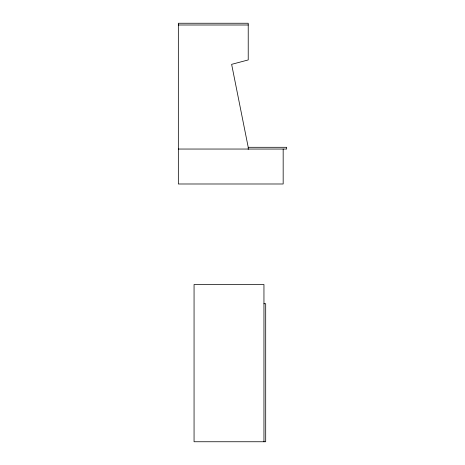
<?xml version="1.0" encoding="UTF-8"?>
<svg xmlns="http://www.w3.org/2000/svg" width="465" height="465" viewBox="0 0 465 465"><rect width="100%" height="100%" fill="white"/><g stroke="black" fill="none" stroke-linecap="round" stroke-linejoin="round"><path stroke-width="0.7" d="M178.339 25L248.223 25M283.168 149.044L283.168 183.989L178.339 183.989L178.339 23.25L248.223 23.25L248.223 59.939L231.634 64.344L248.223 147.3L286.661 147.3L286.661 149.044L178.339 149.044M263.951 303.721L265.695 303.721L265.695 441.75L194.062 441.75L194.062 284.504L263.951 284.504L263.951 441.75M248.223 147.3L248.223 149.399"/></g></svg>
